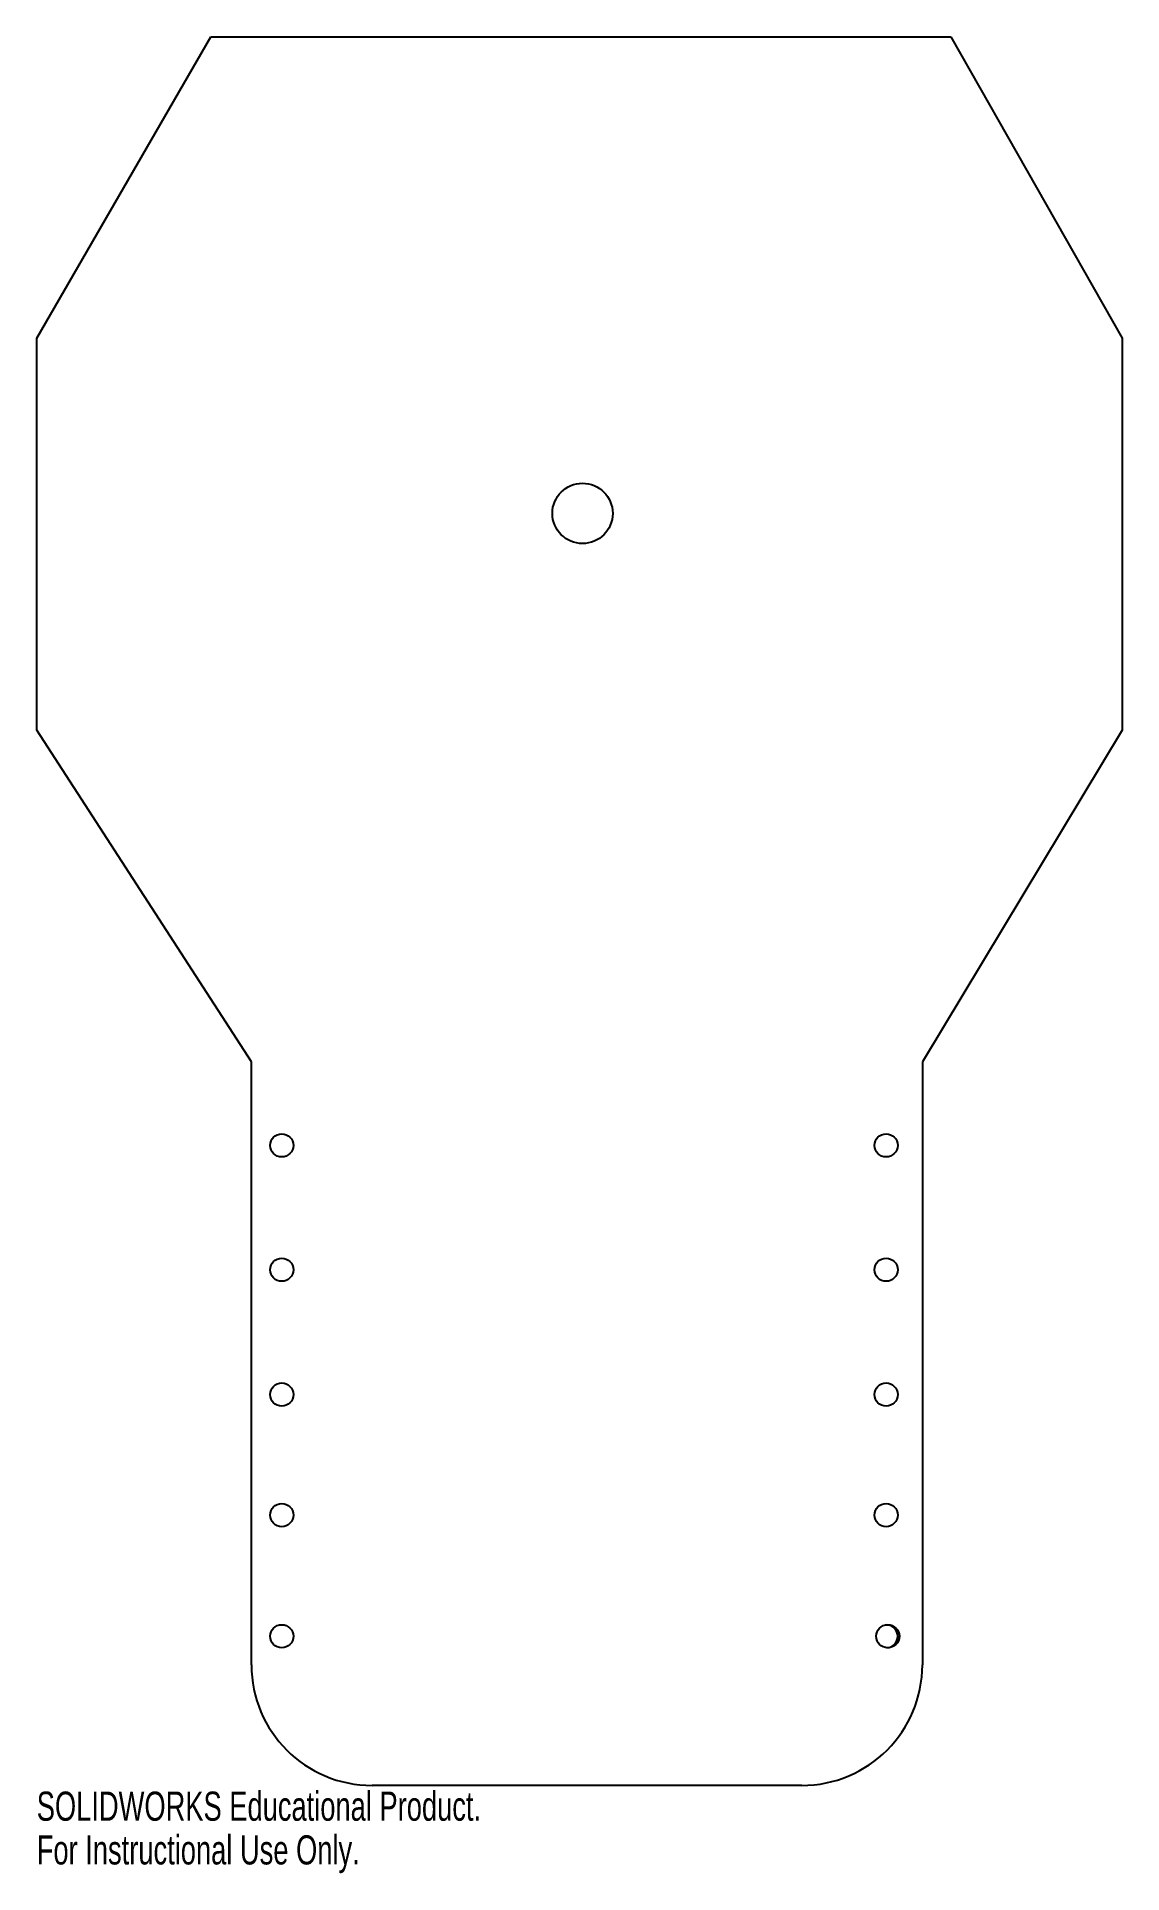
# Paper-space layout '_Back' of a CAD drawing. Header units: millimetres. Extents: x -90 to 90, y -198 to 107.
import ezdxf

# ---------------------------------------------------------------- set-up
doc = ezdxf.new("R2010")
doc.units = ezdxf.units.MM
doc.styles.add('SLDTEXTSTYLE0', font='TXT', dxfattribs={"width": 0.7})

psp = doc.layouts.new('_Back')

# ---------------------------------------------------------------- linework, layer by layer
at = {"color": 7, "linetype": 'Continuous', "lineweight": 25}
for p, q in [((-90.23, 56.72), (-61.36, 106.72)), ((-61.36, 106.72), (61.36, 106.72)), ((61.36, 106.72), (89.77, 56.72)), ((-90.23, -8.28), (-90.23, 56.72)), ((89.77, 56.72), (89.77, -8.28)), ((-54.63, -63.28), (-90.23, -8.28)), ((89.77, -8.28), (56.62, -63.28)), ((-54.63, -163.28), (-54.63, -63.28)), ((56.62, -63.28), (56.62, -163.28)), ((36.62, -183.28), (-34.63, -183.28))]:
    psp.add_line(p, q, dxfattribs=at)
for centre, radius in [((0.27, 27.67), 5), ((-49.6, -77.13), 1.92), ((50.61, -77.13), 1.92), ((-49.6, -97.76), 1.92), ((50.61, -97.76), 1.92), ((-49.6, -118.46), 1.92), ((50.61, -118.46), 1.92), ((-49.6, -138.45), 1.92), ((50.61, -138.45), 1.92), ((-49.6, -158.55), 1.92), ((50.89, -158.55), 1.92)]:
    psp.add_circle(centre, radius, dxfattribs=at)
for centre, radius, start, end in [((50.61, -158.55), 1.92, 274.0953, 85.9047), ((-34.63, -163.28), 20, 180, 270), ((36.62, -163.28), 20, 270, 0)]:
    psp.add_arc(centre, radius, start, end, dxfattribs=at)

# ---------------------------------------------------------------- texts
at = {"color": 7, "linetype": 'Continuous', "char_height": 4.8336, "attachment_point": 1, "style": 'SLDTEXTSTYLE0'}
for s, insert in [('SOLIDWORKS Educational Product.', (-90.23, -184.3)), ('For Instructional Use Only.', (-90.23, -191.55))]:
    psp.add_mtext(s, dxfattribs=dict(at, insert=insert))

doc.saveas('drawing.dxf')
